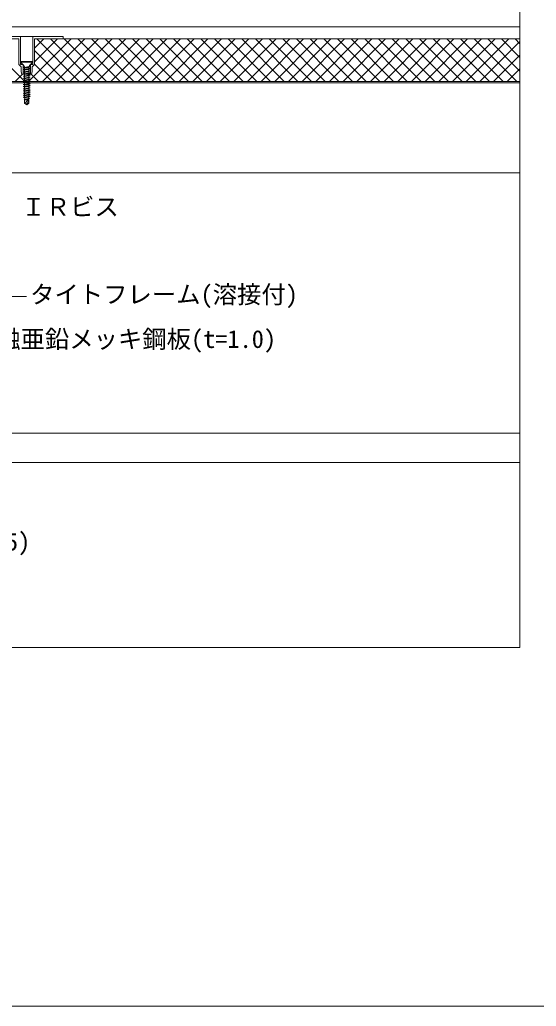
# Model space of a CAD drawing. Units: millimetres, scale not verified. Extents: x -1380 to 1380, y -955 to 955.
# Drawn here: x 490 to 914, y -955 to -144 of the extents above; entities that cross this region are included whole.
import ezdxf
from ezdxf.enums import TextEntityAlignment as Align

# ---------------------------------------------------------------- set-up
doc = ezdxf.new("R2010")
doc.units = ezdxf.units.MM
doc.header["$LTSCALE"] = 3
doc.linetypes.add('USER2', pattern=[9.525, 6.35, -3.175])
for name, color, linetype, lineweight in [('0-0_0', 7, 'Continuous', 9), ('0-1_HATCH', 9, 'Continuous', 18), ('0-3_BOUSUI', 1, 'Continuous', 18), ('0-4_MOJI', 7, 'Continuous', 18), ('0-7_KANAMONO_SCREW', 4, 'Continuous', 18), ('0-8_dannnetu', 6, 'Continuous', 18), ('0-A_TEKKOTU', 7, 'Continuous', 18), ('0-C_dekki', 3, 'USER2', 18), ('0-E_ZATU', 6, 'Continuous', 18), ('0-F_WAKU', 7, 'Continuous', 18)]:
    doc.layers.add(name, color=color, linetype=linetype, lineweight=lineweight)
doc.styles.add('ＭＳ ゴシック', font='')
doc.styles.get('ＭＳ ゴシック').set_extended_font_data('MS Gothic')

msp = doc.modelspace()

# ---------------------------------------------------------------- linework, layer by layer
at = {"layer": '0-0_0', "lineweight": 18}
msp.add_lwpolyline([(-899.719, -659.959), (900.281, -659.959), (900.281, 540.041), (-899.719, 540.041)], close=True, dxfattribs=at)
at = {"layer": '0-1_HATCH'}
for p, q in [((492.535, -193.884), (458.61, -159.959)), ((497.131, -194.717), (531.89, -159.959)), ((501.781, -167.617), (509.439, -159.959)), ((501.781, -178.842), (520.664, -159.959)), ((538.331, -194.778), (503.512, -159.959)), ((508.31, -194.763), (543.115, -159.959)), ((549.561, -194.783), (514.737, -159.959)), ((519.53, -194.769), (554.34, -159.959)), ((560.792, -194.788), (525.962, -159.959)), ((530.75, -194.774), (565.566, -159.959)), ((572.022, -194.794), (537.187, -159.959)), ((541.97, -194.779), (576.791, -159.959)), ((583.253, -194.799), (548.413, -159.959)), ((553.19, -194.785), (588.016, -159.959)), ((594.484, -194.804), (559.638, -159.959)), ((564.41, -194.79), (599.242, -159.959)), ((605.714, -194.809), (570.863, -159.959)), ((575.63, -194.795), (610.467, -159.959)), ((616.945, -194.815), (582.089, -159.959)), ((586.85, -194.801), (621.692, -159.959)), ((628.176, -194.82), (593.314, -159.959)), ((598.07, -194.806), (632.918, -159.959)), ((639.406, -194.825), (604.539, -159.959)), ((609.29, -194.811), (644.143, -159.959)), ((650.637, -194.831), (615.765, -159.959)), ((620.51, -194.817), (655.368, -159.959)), ((661.868, -194.836), (626.99, -159.959)), ((631.73, -194.822), (666.594, -159.959)), ((673.098, -194.841), (638.215, -159.959)), ((642.95, -194.827), (677.819, -159.959)), ((684.329, -194.847), (649.441, -159.959)), ((654.17, -194.832), (689.044, -159.959)), ((695.56, -194.852), (660.666, -159.959)), ((665.39, -194.838), (700.27, -159.959)), ((706.79, -194.857), (671.891, -159.959)), ((676.61, -194.843), (711.495, -159.959)), ((718.021, -194.863), (683.117, -159.959)), ((687.83, -194.848), (722.72, -159.959)), ((729.251, -194.868), (694.342, -159.959)), ((699.05, -194.854), (733.945, -159.959)), ((740.482, -194.873), (705.567, -159.959)), ((710.27, -194.859), (745.171, -159.959)), ((751.713, -194.879), (716.793, -159.959)), ((721.49, -194.864), (756.396, -159.959)), ((762.943, -194.884), (728.018, -159.959)), ((732.71, -194.87), (767.621, -159.959)), ((774.174, -194.889), (739.243, -159.959)), ((743.93, -194.875), (778.847, -159.959)), ((785.405, -194.895), (750.469, -159.959)), ((755.15, -194.88), (790.072, -159.959)), ((796.635, -194.9), (761.694, -159.959)), ((766.37, -194.886), (801.297, -159.959)), ((807.866, -194.905), (772.919, -159.959)), ((777.59, -194.891), (812.523, -159.959)), ((819.097, -194.911), (784.145, -159.959)), ((788.81, -194.896), (823.748, -159.959)), ((830.327, -194.916), (795.37, -159.959)), ((800.03, -194.902), (834.973, -159.959)), ((841.558, -194.921), (806.595, -159.959)), ((811.25, -194.907), (846.199, -159.959)), ((852.789, -194.927), (817.82, -159.959)), ((822.47, -194.912), (857.424, -159.959)), ((864.019, -194.932), (829.046, -159.959)), ((833.69, -194.917), (868.649, -159.959)), ((875.25, -194.937), (840.271, -159.959)), ((844.91, -194.923), (879.875, -159.959)), ((886.48, -194.943), (851.496, -159.959)), ((856.13, -194.928), (891.1, -159.959)), ((897.711, -194.948), (862.722, -159.959)), ((867.35, -194.933), (900.281, -162.003)), ((900.281, -186.292), (873.947, -159.959)), ((900.281, -175.067), (885.172, -159.959)), ((900.281, -163.842), (896.398, -159.959)), ((527.1, -194.772), (501.781, -169.453)), ((878.57, -194.939), (900.281, -173.228)), ((515.869, -194.767), (501.781, -180.679)), ((889.79, -194.944), (900.281, -184.453)), ((485.664, -194.959), (491.664, -188.959)), ((493.431, -194.779), (492.658, -194.006)), ((498.281, -188.404), (497.848, -187.971)), ((504.639, -194.762), (498.836, -188.959))]:
    msp.add_line(p, q, dxfattribs=at)
at = {"layer": '0-3_BOUSUI'}
msp.add_lwpolyline([(2.354, -333.959), (226.139, -333.959), (270.281, -289.816), (270.281, -189.816), (310.139, -149.959), (900.281, -149.959)], dxfattribs=at)
at = {"layer": '0-4_MOJI'}
msp.add_lwpolyline([(495.063, -371.613), (444.625, -371.613), (376.638, -253.857)], dxfattribs=at)
at = {"layer": '0-7_KANAMONO_SCREW'}
for p, q in [((490.281, -178.459), (500.281, -178.459)), ((490.281, -178.959), (490.281, -178.459)), ((490.281, -178.959), (492.701, -181.379)), ((492.431, -183.384), (493.431, -183.924)), ((492.431, -185.134), (493.431, -185.674)), ((493.281, -182.509), (493.219, -182.278)), ((493.281, -182.509), (493.431, -182.509)), ((493.431, -183.384), (497.131, -182.509)), ((493.431, -183.384), (493.431, -182.509)), ((493.431, -183.924), (493.431, -185.134)), ((493.431, -185.134), (497.131, -184.259)), ((493.431, -185.674), (493.431, -186.884)), ((493.431, -186.884), (497.131, -186.009)), ((498.131, -182.509), (497.131, -182.509)), ((497.131, -183.259), (497.131, -184.259)), ((498.131, -184.259), (497.131, -184.259)), ((497.131, -185.009), (497.131, -186.009)), ((497.131, -186.759), (498.131, -186.009)), ((498.131, -186.009), (497.131, -186.009)), ((497.281, -182.509), (497.343, -182.278)), ((500.281, -178.959), (500.281, -178.459)), ((492.431, -186.884), (493.431, -187.424)), ((492.431, -188.634), (493.431, -189.174)), ((492.431, -190.384), (493.431, -190.924)), ((492.431, -192.134), (493.431, -192.674)), ((492.431, -193.884), (493.431, -194.424)), ((493.431, -187.424), (497.131, -186.759)), ((493.431, -187.424), (493.431, -188.634)), ((493.431, -188.634), (497.131, -187.759)), ((493.431, -189.174), (493.431, -190.384)), ((493.431, -190.384), (497.131, -189.509)), ((493.431, -190.924), (493.431, -192.134)), ((493.431, -192.134), (497.131, -191.259)), ((493.431, -192.674), (493.431, -193.884)), ((493.431, -193.884), (497.131, -193.009)), ((493.431, -194.424), (493.431, -195.634)), ((497.131, -186.759), (497.131, -187.759)), ((498.131, -187.759), (497.131, -187.759)), ((497.131, -188.509), (497.131, -189.509)), ((498.131, -189.509), (497.131, -189.509)), ((497.131, -190.259), (497.131, -191.259)), ((498.131, -191.259), (497.131, -191.259)), ((497.131, -192.009), (497.131, -193.009)), ((498.131, -193.009), (497.131, -193.009)), ((497.131, -193.759), (497.131, -194.759)), ((492.431, -195.634), (493.431, -196.174)), ((492.431, -197.384), (493.431, -197.924)), ((492.431, -199.134), (493.431, -199.134)), ((492.431, -199.134), (493.431, -199.674)), ((492.431, -200.884), (493.431, -200.884)), ((492.431, -200.884), (493.431, -201.424)), ((492.431, -202.634), (493.431, -202.634)), ((493.431, -195.634), (497.131, -194.759)), ((493.431, -196.174), (493.431, -197.384)), ((493.431, -197.384), (497.131, -196.509)), ((493.431, -197.924), (493.431, -199.134)), ((493.431, -199.134), (498.131, -198.259)), ((493.431, -199.134), (497.131, -198.259)), ((493.431, -199.674), (497.131, -199.009)), ((493.431, -199.674), (493.431, -200.884)), ((493.431, -200.884), (498.131, -200.009)), ((493.431, -200.884), (497.131, -200.009)), ((493.431, -201.424), (497.131, -200.759)), ((493.431, -201.424), (493.431, -202.634)), ((493.431, -202.634), (498.131, -201.759)), ((493.431, -202.634), (497.131, -201.759)), ((498.131, -194.759), (497.131, -194.759)), ((497.131, -195.509), (497.131, -196.509)), ((498.131, -196.509), (497.131, -196.509)), ((497.131, -197.259), (497.131, -198.259)), ((498.131, -198.259), (497.131, -198.259)), ((497.131, -199.009), (498.131, -198.259)), ((497.131, -199.009), (497.131, -200.009)), ((498.131, -200.009), (497.131, -200.009)), ((497.131, -200.759), (498.131, -200.009)), ((497.131, -200.759), (497.131, -201.759)), ((498.131, -201.759), (497.131, -201.759)), ((497.131, -202.509), (498.131, -201.759)), ((492.431, -204.384), (493.431, -204.384)), ((492.431, -204.384), (493.431, -204.924)), ((492.431, -206.134), (493.431, -206.134)), ((492.431, -206.134), (493.431, -206.674)), ((492.431, -207.884), (493.431, -207.884)), ((492.431, -207.884), (493.431, -208.424)), ((493.049, -209.459), (493.849, -209.891)), ((493.431, -203.174), (493.431, -204.384)), ((493.431, -204.384), (498.131, -203.509)), ((493.431, -204.384), (497.131, -203.509)), ((493.431, -204.924), (497.131, -204.259)), ((493.431, -204.924), (493.431, -206.134)), ((493.431, -206.134), (498.131, -205.259)), ((493.431, -206.134), (497.131, -205.259)), ((493.431, -206.674), (497.131, -206.009)), ((493.431, -206.674), (493.431, -207.884)), ((493.431, -207.884), (498.131, -207.009)), ((493.431, -207.884), (497.131, -207.009)), ((493.431, -208.424), (497.131, -207.759)), ((493.431, -208.424), (493.849, -209.459)), ((493.531, -209.891), (493.531, -212.833)), ((493.531, -209.891), (497.031, -209.891)), ((493.849, -209.459), (497.609, -208.759)), ((493.849, -209.891), (496.809, -209.359)), ((497.131, -207.759), (496.809, -208.759)), ((496.809, -209.359), (496.809, -209.891)), ((498.131, -203.509), (497.131, -203.509)), ((497.131, -204.259), (498.131, -203.509)), ((497.131, -204.259), (497.131, -205.259)), ((498.131, -205.259), (497.131, -205.259)), ((497.131, -206.009), (498.131, -205.259)), ((497.131, -206.009), (497.131, -207.009)), ((498.131, -207.009), (497.131, -207.009)), ((497.131, -207.759), (498.131, -207.009)), ((495.281, -214.059), (493.531, -212.833)), ((495.281, -214.059), (494.54, -212.055)), ((495.281, -214.059), (497.031, -212.833))]:
    msp.add_line(p, q, dxfattribs=at)
for points in [[(490.281, -178.959), (500.281, -178.959), (497.861, -181.379)], [(492.431, -183.384), (493.431, -183.384), (498.131, -182.509)], [(492.431, -185.134), (493.431, -185.134), (498.131, -184.259)], [(492.431, -186.884), (493.431, -186.884), (498.131, -186.009)], [(493.431, -183.924), (497.131, -183.259), (498.131, -182.509)], [(493.431, -185.674), (497.131, -185.009), (498.131, -184.259)], [(492.431, -188.634), (493.431, -188.634), (498.131, -187.759)], [(492.431, -190.384), (493.431, -190.384), (498.131, -189.509)], [(492.431, -192.134), (493.431, -192.134), (498.131, -191.259)], [(492.431, -193.884), (493.431, -193.884), (498.131, -193.009)], [(493.431, -189.174), (497.131, -188.509), (498.131, -187.759)], [(493.431, -190.924), (497.131, -190.259), (498.131, -189.509)], [(493.431, -192.674), (497.131, -192.009), (498.131, -191.259)], [(493.431, -194.424), (497.131, -193.759), (498.131, -193.009)], [(492.431, -195.634), (493.431, -195.634), (498.131, -194.759)], [(492.431, -197.384), (493.431, -197.384), (498.131, -196.509)], [(492.431, -202.634), (493.431, -203.174), (497.131, -202.509), (497.131, -203.509)], [(493.431, -196.174), (497.131, -195.509), (498.131, -194.759)], [(493.431, -197.924), (497.131, -197.259), (498.131, -196.509)], [(493.049, -209.459), (493.849, -209.459), (496.809, -208.759)], [(495.281, -214.059), (497.031, -209.891), (497.031, -212.833)], [(496.809, -209.359), (497.609, -208.759), (496.809, -208.759)]]:
    msp.add_lwpolyline(points, dxfattribs=at)
for centre, radius, start, end in [((491.287, -182.793), 2, 14.93142, 45), ((499.275, -182.793), 2, 135, 165.06858), ((499.349, -215.076), 5.679, 114.08593, 147.8643), ((495.281, -214.059), 2.136, 110.30447, 145)]:
    msp.add_arc(centre, radius, start, end, dxfattribs=at)
at = {"layer": '0-8_dannnetu'}
msp.add_line((900.281, -159.959), (501.781, -159.959), dxfattribs=at)
at = {"layer": '0-A_TEKKOTU'}
for p, q in [((-254.719, -483.959), (900.281, -483.959)), ((-254.719, -507.959), (900.281, -507.959))]:
    msp.add_line(p, q, dxfattribs=at)
at = {"layer": '0-C_dekki', "linetype": 'Continuous'}
for p, q in [((900.281, -194.959), (325.281, -194.959)), ((900.281, -195.959), (325.281, -195.959)), ((900.281, -269.959), (395.281, -269.959))]:
    msp.add_line(p, q, dxfattribs=at)
at = {"layer": '0-E_ZATU'}
for p, q in [((490.281, -157.959), (500.281, -157.959)), ((492.281, -188.959), (498.281, -188.959))]:
    msp.add_line(p, q, dxfattribs=at)
for points in [[(492.281, -180.959), (490.281, -180.959), (490.281, -157.959), (465.281, -157.959), (465.281, -159.959), (488.781, -159.959), (488.781, -180.959), (490.781, -182.959), (490.781, -186.959), (491.281, -188.959), (492.281, -188.959)], [(498.281, -180.959), (500.281, -180.959), (500.281, -157.959), (525.281, -157.959), (525.281, -159.959), (501.781, -159.959), (501.781, -180.959), (499.781, -182.959), (499.781, -186.959), (499.281, -188.959), (498.281, -188.959)]]:
    msp.add_lwpolyline(points, close=True, dxfattribs=at)
at = {"layer": '0-F_WAKU'}
msp.add_lwpolyline([(-1379.719, -954.959), (1380.281, -954.959), (1380.281, 955.041), (-1379.719, 955.041)], close=True, dxfattribs=at)

# ---------------------------------------------------------------- texts
at = {"layer": '0-4_MOJI', "style": 'ＭＳ ゴシック'}
for s, p in [('ＩＲビス', (490.909, -309.623)), ('タイトフレーム(溶接付)', (498.063, -381.613)), ('溶融亜鉛メッキ鋼板(t=1.0)', (450.237, -418.311)), ('現場発泡硬質ウレタンフォーム（t=25)', (148.315, -584.831))]:
    msp.add_text(s, height=14.66, dxfattribs=at).set_placement(p, align=Align.BOTTOM_LEFT)

doc.saveas('drawing.dxf')
